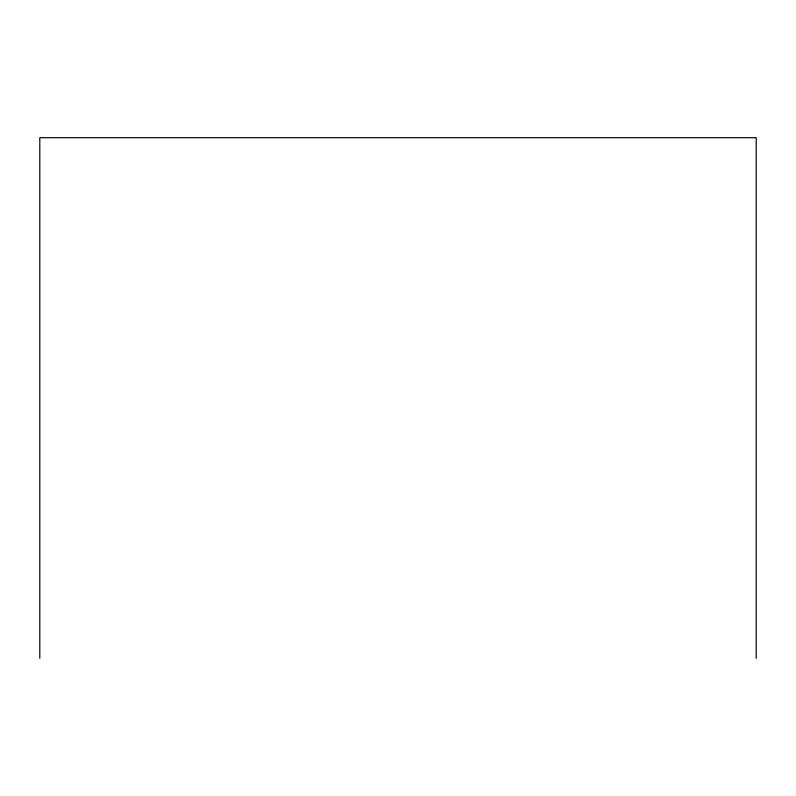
<?xml version="1.0" encoding="UTF-8"?>
<svg xmlns="http://www.w3.org/2000/svg" width="796" height="796" viewBox="0 0 796 796"><rect width="100%" height="100%" fill="white"/><g stroke="black" fill="none" stroke-linecap="round" stroke-linejoin="round"><path stroke-width="1.19" d="M756.2 658.302L756.2 137.698L39.8 137.698L39.8 658.302"/></g></svg>
